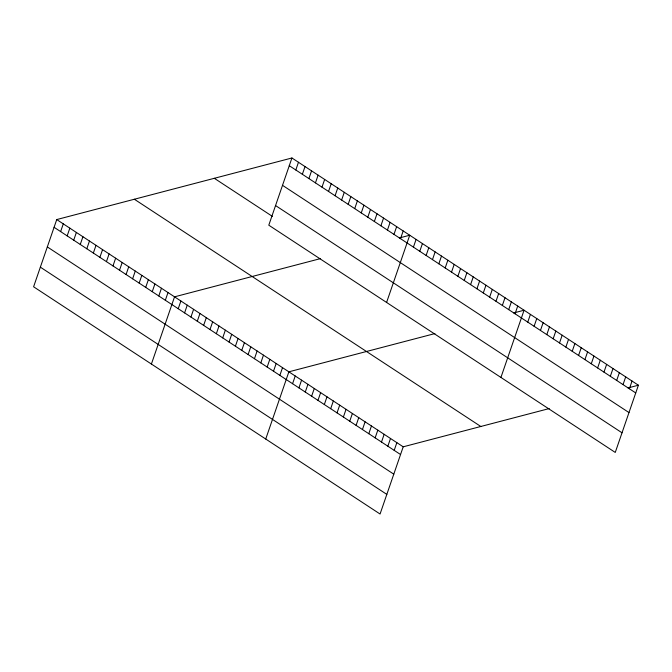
<?xml version="1.0" encoding="UTF-8"?>
<svg xmlns="http://www.w3.org/2000/svg" width="672" height="672" viewBox="0 0 672 672"><rect width="100%" height="100%" fill="white"/><g stroke="black" fill="none" stroke-linecap="round" stroke-linejoin="round"><path stroke-width="1.01" d="M291.934 157.979L268.792 225.187L615.258 452.432L638.4 385.216L291.934 157.979L56.742 219.568L33.6 286.784L380.066 514.021L403.208 446.813L549.234 408.568M60.631 231.588L63.286 223.86M67.175 235.88L69.829 228.152M73.718 240.173L76.373 232.445M80.262 244.465L82.925 236.737M86.806 248.758L89.468 241.03M93.349 253.05L96.012 245.322M99.893 257.342L102.556 249.614M106.436 261.635L109.099 253.907M112.98 265.927L115.643 258.199M119.524 270.22L122.186 262.492M126.076 274.512L128.73 266.784M132.619 278.804L135.274 271.076M139.163 283.097L141.817 275.369M145.706 287.389L148.369 279.661M152.25 291.682L154.913 283.954M158.794 295.974L161.456 288.246M165.337 300.266L168 292.538M151.402 364.048L174.544 296.831L320.569 258.586M178.231 308.725L180.894 300.997M184.59 312.892L187.244 305.164M190.94 317.058L193.595 309.33M197.291 321.216L199.954 313.496M203.641 325.382L206.304 317.663M209.992 329.549L212.654 321.829M216.35 333.715L219.005 325.996M222.701 337.882L225.355 330.162M229.051 342.048L231.714 334.328M295.814 169.991L298.477 162.271M235.402 346.214L238.064 338.495M241.752 350.381L244.415 342.661M302.358 174.283L305.021 166.564M248.102 354.547L250.765 346.828M308.902 178.576L311.564 170.856M254.461 358.714L257.116 350.994M315.445 182.868L318.108 175.148M260.812 362.88L263.466 355.16M321.997 187.16L324.652 179.441M267.162 367.046L269.825 359.318M328.541 191.453L331.195 183.733M273.512 371.213L276.175 363.485M335.084 195.745L337.739 188.026M279.863 375.379L282.526 367.651M341.628 200.038L344.282 192.318M265.734 439.034L288.876 371.818L434.902 333.581M348.172 204.33L350.834 196.61M292.572 383.712L295.226 375.984M354.715 208.622L357.378 200.903M298.922 387.878L301.585 380.15M361.259 212.915L363.922 205.195M305.273 392.045L307.936 384.317M367.802 217.207L370.465 209.488M311.623 396.211L314.286 388.483M374.346 221.5L377.009 213.78M317.974 400.378L320.636 392.65M380.89 225.792L383.552 218.072M324.332 404.544L326.987 396.816M387.433 230.084L390.096 222.365M330.683 408.71L333.337 400.982M393.985 234.377L396.64 226.657M337.033 412.877L339.696 405.149M400.529 238.669L403.183 230.95M343.384 417.043L346.046 409.315M386.585 302.45L409.727 235.242L399.386 237.947M349.734 421.21L352.397 413.482M413.423 247.128L416.086 239.4M356.093 425.376L358.747 417.648M419.773 251.294L422.436 243.566M362.443 429.542L365.098 421.814M426.124 255.461L428.786 247.733M368.794 433.709L371.456 425.981M432.482 259.627L435.137 251.899M375.144 437.875L377.807 430.147M438.833 263.794L441.487 256.066M381.494 442.042L384.157 434.314M445.183 267.96L447.846 260.232M387.845 446.2L390.508 438.48M451.534 272.126L454.196 264.398M394.204 450.366L396.858 442.646M457.884 276.293L460.547 268.565M464.234 280.459L466.897 272.731M470.593 284.626L473.248 276.898M476.944 288.792L479.598 281.064M483.294 292.958L485.957 285.23M489.644 297.125L492.307 289.397M495.995 301.291L498.658 293.563M502.354 305.458L505.008 297.73M508.704 309.624L511.358 301.896M515.054 313.79L517.717 306.062M500.926 377.446L524.068 310.229L513.719 312.942M527.755 322.123L530.418 314.395M534.106 326.281L536.768 318.562M540.464 330.448L543.119 322.728M546.815 334.614L549.469 326.894M553.165 338.78L555.828 331.061M559.516 342.947L562.178 335.227M565.866 347.113L568.529 339.394M572.225 351.28L574.879 343.56M578.575 355.446L581.23 347.726M584.926 359.612L587.588 351.893M591.276 363.779L593.939 356.059M597.626 367.945L600.289 360.226M603.977 372.112L606.64 364.384M610.336 376.278L612.99 368.55M616.686 380.444L619.34 372.716M623.036 384.611L625.699 376.883M629.387 388.777L632.05 381.049M628.051 387.929L638.4 385.216M289.271 165.698L635.737 392.944M282.509 185.329L628.984 412.574M275.545 205.556L622.02 432.802M214.318 178.298L272.404 216.392M134.358 199.24L480.824 426.485M56.742 219.568L403.208 446.813M54.088 227.296L400.554 454.532M47.326 246.926L393.792 474.163M40.362 267.154L386.828 494.39"/></g></svg>
